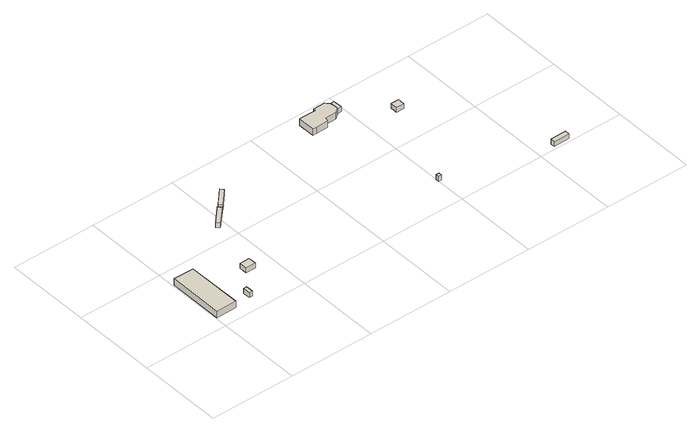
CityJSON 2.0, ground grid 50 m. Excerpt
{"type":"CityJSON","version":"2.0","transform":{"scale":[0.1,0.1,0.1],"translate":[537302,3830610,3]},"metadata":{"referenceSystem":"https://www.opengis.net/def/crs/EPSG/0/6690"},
"CityObjects":{
"building1":{"type":"Building","attributes":{"計測周辺長":88.51,"1/2500図郭":91,"区名":"住之江区","町丁目名称":"南港南７丁目","街区番号":3,"class":"3001","usage":"452","measuredHeight":4.2,"storeysAboveGround":2,"BuildingDetailAttribute.buildingRoofEdgeArea":384.5,"BuildingDetailAttribute.buildingStructureType":"603","BuildingDetailAttribute.buildingStructureOrgType":"3","BuildingDetailAttribute.detailedUsage":"1610","BuildingDetailAttribute.specifiedBuildingCoverageRate":0.6,"BuildingDetailAttribute.surveyYear":2017,"BuildingHighTideRiskAttribute.description":"1","BuildingHighTideRiskAttribute.rank":"2","BuildingHighTideRiskAttribute.depth":2.14,"BuildingIDAttribute.prefecture":"27","BuildingIDAttribute.city":"27125"},"geometry":[{"type":"Solid","lod":"1","boundaries":[[[[0,1,2,3]],[[2,4,5,3]],[[1,6,4,2]],[[0,7,6,1]],[[3,5,7,0]],[[4,6,7,5]]]]}]},
"building2":{"type":"Building","attributes":{"計測周辺長":13.02,"1/2500図郭":91,"区名":"住之江区","町丁目名称":"南港南７丁目","街区番号":3,"class":"3001","usage":"452","storeysAboveGround":1,"BuildingDetailAttribute.buildingRoofEdgeArea":9.31,"BuildingDetailAttribute.buildingStructureType":"610","BuildingDetailAttribute.buildingStructureOrgType":"2","BuildingDetailAttribute.detailedUsage":"1610","BuildingDetailAttribute.specifiedBuildingCoverageRate":0.6,"BuildingDetailAttribute.surveyYear":2017,"BuildingHighTideRiskAttribute.description":"1","BuildingHighTideRiskAttribute.rank":"2","BuildingHighTideRiskAttribute.depth":1.37,"BuildingIDAttribute.prefecture":"27","BuildingIDAttribute.city":"27125"},"geometry":[{"type":"Solid","lod":"1","boundaries":[[[[8,9,10,11]],[[10,12,13,11]],[[9,14,12,10]],[[8,15,14,9]],[[11,13,15,8]],[[12,14,15,13]]]]}]},
"building3":{"type":"Building","attributes":{"計測周辺長":21.2,"1/2500図郭":91,"区名":"住之江区","町丁目名称":"南港南７丁目","街区番号":3,"class":"3001","usage":"452","measuredHeight":3.1,"storeysAboveGround":1,"BuildingDetailAttribute.buildingRoofEdgeArea":27.74,"BuildingDetailAttribute.buildingStructureType":"610","BuildingDetailAttribute.buildingStructureOrgType":"2","BuildingDetailAttribute.detailedUsage":"1610","BuildingDetailAttribute.specifiedBuildingCoverageRate":0.6,"BuildingDetailAttribute.surveyYear":2017,"BuildingHighTideRiskAttribute.description":"1","BuildingHighTideRiskAttribute.rank":"2","BuildingHighTideRiskAttribute.depth":1.34,"BuildingIDAttribute.prefecture":"27","BuildingIDAttribute.city":"27125"},"geometry":[{"type":"Solid","lod":"1","boundaries":[[[[16,17,18,19]],[[18,20,21,19]],[[17,22,20,18]],[[16,23,22,17]],[[19,21,23,16]],[[20,22,23,21]]]]}]},
"building4":{"type":"Building","attributes":{"class":"3001","BuildingDetailAttribute.specifiedBuildingCoverageRate":0.6,"BuildingDetailAttribute.surveyYear":2017,"BuildingHighTideRiskAttribute.description":"1","BuildingHighTideRiskAttribute.rank":"2","BuildingHighTideRiskAttribute.depth":1.55,"BuildingIDAttribute.prefecture":"27","BuildingIDAttribute.city":"27125"},"geometry":[{"type":"Solid","lod":"1","boundaries":[[[[24,25,26,27]],[[26,28,29,27]],[[25,30,28,26]],[[24,31,30,25]],[[27,29,31,24]],[[28,30,31,29]]]]}]},
"building5":{"type":"Building","attributes":{"class":"3001","BuildingDetailAttribute.specifiedBuildingCoverageRate":0.6,"BuildingDetailAttribute.surveyYear":2017,"BuildingHighTideRiskAttribute.description":"1","BuildingHighTideRiskAttribute.rank":"2","BuildingHighTideRiskAttribute.depth":1.55,"BuildingIDAttribute.prefecture":"27","BuildingIDAttribute.city":"27125"},"geometry":[{"type":"Solid","lod":"1","boundaries":[[[[32,33,34,35]],[[34,36,37,35]],[[33,38,36,34]],[[32,39,38,33]],[[35,37,39,32]],[[36,38,39,37]]]]}]},
"building6":{"type":"Building","attributes":{"class":"3001","BuildingDetailAttribute.specifiedBuildingCoverageRate":0.6,"BuildingDetailAttribute.surveyYear":2017,"BuildingHighTideRiskAttribute.description":"1","BuildingHighTideRiskAttribute.rank":"2","BuildingHighTideRiskAttribute.depth":1.01,"BuildingIDAttribute.prefecture":"27","BuildingIDAttribute.city":"27125"},"geometry":[{"type":"Solid","lod":"1","boundaries":[[[[40,41,42,43]],[[42,44,45,43]],[[41,46,44,42]],[[40,47,46,41]],[[43,45,47,40]],[[44,46,47,45]]]]}]},
"building7":{"type":"Building","attributes":{"計測周辺長":58.48,"1/2500図郭":91,"区名":"住之江区","町丁目名称":"南港南７丁目","街区番号":3,"class":"3001","usage":"452","measuredHeight":4,"storeysAboveGround":1,"BuildingDetailAttribute.buildingRoofEdgeArea":181.72,"BuildingDetailAttribute.buildingStructureType":"610","BuildingDetailAttribute.buildingStructureOrgType":"2","BuildingDetailAttribute.detailedUsage":"1610","BuildingDetailAttribute.specifiedBuildingCoverageRate":0.6,"BuildingDetailAttribute.surveyYear":2017,"BuildingHighTideRiskAttribute.description":"1","BuildingHighTideRiskAttribute.rank":"2","BuildingHighTideRiskAttribute.depth":1.9,"BuildingIDAttribute.prefecture":"27","BuildingIDAttribute.city":"27125"},"geometry":[{"type":"Solid","lod":"1","boundaries":[[[[48,49,50,51,52,53,54,55,56,57,58,59,60,61]],[[60,62,63,61]],[[59,64,62,60]],[[58,65,64,59]],[[57,66,65,58]],[[56,67,66,57]],[[55,68,67,56]],[[54,69,68,55]],[[53,70,69,54]],[[52,71,70,53]],[[51,72,71,52]],[[50,73,72,51]],[[49,74,73,50]],[[48,75,74,49]],[[61,63,75,48]],[[62,64,65,66,67,68,69,70,71,72,73,74,75,63]]]]}]},
"building8":{"type":"Building","attributes":{"class":"3003","BuildingDetailAttribute.specifiedBuildingCoverageRate":0.6,"BuildingDetailAttribute.surveyYear":2017,"BuildingHighTideRiskAttribute.description":"1","BuildingHighTideRiskAttribute.rank":"2","BuildingHighTideRiskAttribute.depth":2.26,"BuildingIDAttribute.prefecture":"27","BuildingIDAttribute.city":"27125"},"geometry":[{"type":"Solid","lod":"1","boundaries":[[[[76,77,78,79,80]],[[79,81,82,80]],[[78,83,81,79]],[[77,84,83,78]],[[76,85,84,77]],[[80,82,85,76]],[[81,83,84,85,82]]]]}]},
"building9":{"type":"Building","attributes":{"計測周辺長":17.5,"1/2500図郭":91,"区名":"住之江区","町丁目名称":"南港南７丁目","街区番号":3,"class":"3003","usage":"452","storeysAboveGround":1,"BuildingDetailAttribute.buildingRoofEdgeArea":19.12,"BuildingDetailAttribute.buildingStructureType":"610","BuildingDetailAttribute.buildingStructureOrgType":"2","BuildingDetailAttribute.detailedUsage":"1610","BuildingDetailAttribute.specifiedBuildingCoverageRate":0.6,"BuildingDetailAttribute.surveyYear":2017,"BuildingHighTideRiskAttribute.description":"1","BuildingHighTideRiskAttribute.rank":"2","BuildingHighTideRiskAttribute.depth":1.69,"BuildingIDAttribute.prefecture":"27","BuildingIDAttribute.city":"27125"},"geometry":[{"type":"Solid","lod":"1","boundaries":[[[[86,87,88,89]],[[88,90,91,89]],[[87,92,90,88]],[[86,93,92,87]],[[89,91,93,86]],[[90,92,93,91]]]]}]},
"building10":{"type":"Building","attributes":{"計測周辺長":24.22,"1/2500図郭":91,"区名":"住之江区","町丁目名称":"南港南７丁目","街区番号":3,"class":"3001","usage":"452","storeysAboveGround":1,"BuildingDetailAttribute.buildingRoofEdgeArea":25.38,"BuildingDetailAttribute.buildingStructureType":"610","BuildingDetailAttribute.buildingStructureOrgType":"2","BuildingDetailAttribute.detailedUsage":"1610","BuildingDetailAttribute.specifiedBuildingCoverageRate":0.6,"BuildingDetailAttribute.surveyYear":2017,"BuildingHighTideRiskAttribute.description":"1","BuildingHighTideRiskAttribute.rank":"2","BuildingHighTideRiskAttribute.depth":0.97,"BuildingIDAttribute.prefecture":"27","BuildingIDAttribute.city":"27125"},"geometry":[{"type":"Solid","lod":"1","boundaries":[[[[94,95,96,97]],[[96,98,99,97]],[[95,100,98,96]],[[94,101,100,95]],[[97,99,101,94]],[[98,100,101,99]]]]}]}
},
"vertices":[
[6,72,9],[7,397,9],[125,396,9],[126,73,9],[125,396,50],[126,73,50],[7,397,50],[6,72,50],
[220,84,16],[218,127,16],[240,129,16],[240,84,16],[240,129,46],[240,84,46],[218,127,46],[220,84,46],
[329,285,16],[388,285,16],[389,238,16],[330,238,16],[389,238,46],[330,238,46],[388,285,46],[329,285,46],
[440,599,15],[522,685,15],[540,668,15],[457,582,15],[540,668,45],[457,582,45],[522,685,45],[440,599,45],
[535,696,15],[619,783,15],[637,765,15],[553,679,15],[637,765,45],[553,679,45],[619,783,45],[535,696,45],
[1489,166,21],[1489,186,21],[1508,185,21],[1507,166,21],[1508,185,51],[1507,166,51],[1489,186,51],[1489,166,51],
[1452,885,8],[1452,884,8],[1425,861,8],[1360,860,8],[1350,838,8],[1280,837,8],[1258,837,8],[1257,939,8],[1279,940,8],[1359,938,8],[1359,953,8],[1429,954,8],[1449,929,8],[1452,893,8],[1449,929,48],[1452,893,48],[1429,954,48],[1359,953,48],[1359,938,48],[1279,940,48],[1257,939,48],[1258,837,48],[1280,837,48],[1350,838,48],[1360,860,48],[1425,861,48],[1452,884,48],[1452,885,48],
[1449,940,9],[1478,941,9],[1481,887,9],[1452,885,9],[1452,893,9],[1452,885,39],[1452,893,39],[1481,887,39],[1478,941,39],[1449,940,39],
[1676,704,15],[1677,746,15],[1723,745,15],[1721,703,15],[1723,745,45],[1721,703,45],[1677,746,45],[1676,704,45],
[2092,9,18],[2092,36,18],[2186,37,18],[2186,10,18],[2186,37,48],[2186,10,48],[2092,36,48],[2092,9,48]
]}
